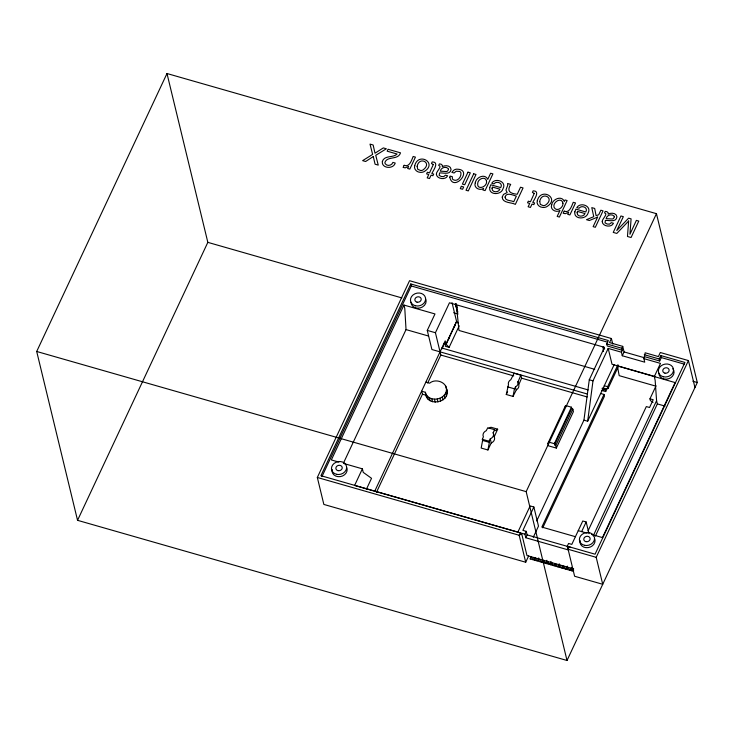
<?xml version="1.0" encoding="UTF-8"?>
<svg xmlns="http://www.w3.org/2000/svg" width="734" height="734" viewBox="0 0 734 734"><rect width="100%" height="100%" fill="white"/><g stroke="black" fill="none" stroke-linecap="round" stroke-linejoin="round"><path stroke-width="1.1" d="M427.683 383.047L440.822 355.036L435.427 332.731L449.456 302.793L604.467 347.347L589.274 379.781L583.934 420.151L536.692 520.938M694.951 387.534L688.428 360.568L660.306 352.513L658.407 356.577L645.177 352.797L643.874 358.632L644.736 362.183L622.276 355.751L621.423 352.201L608.192 348.421L592.999 380.845L587.659 421.215L583.934 420.151M482.614 440.446L481.174 448.052L487.917 449.979L491.202 442.978L490.34 438.813A5.367 4.514 -13.6 0 0 493.22 432.675L494.514 429.665L487.771 427.738L486.266 430.684A5.367 4.514 -13.6 0 0 483.394 436.822L482.339 439.317L482.614 440.446L489.358 442.373L487.917 449.979M506.276 394.488L508.479 384.634A4.973 4.184 -13.6 0 1 510.809 379.744L514.112 373.239L520.856 375.175L521.58 378.166L518.745 384.845A4.973 4.184 -13.6 0 1 516.415 389.736L513.02 396.424L506.276 394.488L507.598 391.681M513.02 396.424L514.461 388.818L515.69 386.745A4.973 4.184 -13.6 0 0 518.02 381.854L520.856 375.175M376.395 492.477L422.454 394.213L421.738 391.222L425.39 392.277C427.619 401.617 442.097 401.012 445.685 392.929C449.979 383.588 436.317 377.359 429.647 383.185L425.995 382.139M425.39 392.277C425.344 408.095 452.511 402.737 446.41 388.213M458.154 323.153L456.603 321.538L445.29 346.264L449.107 347.356L459.218 325.804M533.223 559.794L530.214 558.932L530.957 556.794L533.223 559.794L534.168 557.776M537.325 560.969L534.315 560.106L535.068 557.968L537.325 560.969L538.738 557.941M545.527 563.317L542.518 562.455L543.27 560.317L545.527 563.317L546.94 560.29M549.628 564.492L546.628 563.629L547.371 561.492L549.628 564.492L551.041 561.464M553.73 565.666L550.729 564.804L551.473 562.666L553.73 565.666L554.675 563.648M557.831 566.841L554.831 565.978L555.574 563.84L557.831 566.841L559.253 563.813M561.932 568.015L558.932 567.153L559.675 565.015L561.932 568.015L562.877 565.997M566.033 569.189L563.033 568.327L563.776 566.189L566.033 569.189L567.455 566.162M573.236 571.254L571.236 570.676L571.979 568.538L573.676 570.786M36.7 351.476L166.985 73.519L656.453 213.677L697.3 382.524L567.015 660.481L77.547 520.323L36.7 351.476L526.168 491.642L567.015 660.481M77.547 520.323L207.832 242.358L166.985 73.519M528.627 556.005L525.7 562.235L323.85 504.432L317.327 477.467L409.554 280.709L611.404 338.512L612.752 344.072M621.423 352.201L622.313 350.292L607.229 345.971L606.743 343.952L608.348 340.53L410.801 283.957L320.932 475.696L520.342 532.801L520.828 534.82L521.571 533.233L524.92 534.196L525.773 537.738L568.088 549.858L567.235 546.316L568.566 543.463L571.804 544.389L582.768 521.002L586.163 521.975L588.989 533.655M321.905 476.678L411.288 285.976L410.801 283.957M587.429 394.057L431.904 349.522L427.271 330.401L434.987 313.95L403.948 305.06L331.346 459.943L338.842 462.09M343.411 463.209L406.03 329.594L404.792 308.546L403.948 305.06M344.191 463.622L362.385 468.833L354.614 485.431L517.846 532.168L530.141 505.937L533.866 507.001L538.49 526.122L533.251 537.297M366.33 489.404L371.532 478.311L363.247 472.375L362.385 468.833M374.652 491.376L445.217 340.815L445.997 344.007L443.887 343.402M442.015 348.852L444.896 342.695M445.997 344.007L456.576 321.428L452.034 302.665M448.657 339.071L449.621 337.025M453.951 327.786L455.392 324.703M489.358 442.373L489.083 441.244L490.202 438.859M491.202 442.978L491.34 442.932A5.367 4.514 -13.6 0 0 494.221 436.794L497.67 429.17L490.927 427.243L489 428.326M547.876 443.4L565.547 405.517L571.447 407.205L571.722 408.333L554.629 444.813L555.748 445.657L556.335 448.089L548.463 445.832L547.876 443.4L548.729 443.125L548.454 441.996L554.354 443.685L554.629 444.813M526.168 491.642L656.453 213.677M554.354 443.685L571.447 407.205M555.748 445.657L572.841 409.177L571.722 408.333M556.335 448.089L573.428 411.609L572.841 409.177M525.7 562.235L519.177 535.269L520.342 532.801M611.404 338.512L609.504 342.576L622.726 346.365L624.074 351.925L622.276 355.751M533.866 507.001L522.902 530.388L526.25 531.343L527.113 534.893L525.773 537.738M524.92 534.196L526.25 531.343M587.659 421.215L614.147 364.715M622.313 350.292L621.826 348.274L622.726 346.365M602.119 388.699L603.632 390.167L604.568 388.167M600.651 393.507L603.999 394.461L541.839 527.076L575.474 536.71M602.265 388.121L605.064 388.919L608.073 388.469L607.642 386.699L617.964 364.67M601.972 390.497L605.697 391.561L607.578 387.561M542.756 527.819L604.431 396.241L603.999 394.461M608.073 388.469L617.927 367.45M530.214 558.932L531.159 556.913M534.315 560.106L535.26 558.088M541.426 562.143L539.169 559.143L538.417 561.281L541.426 562.143L542.371 560.125M542.518 562.455L543.472 560.437M546.628 563.629L547.573 561.611M550.729 564.804L551.674 562.785M554.831 565.978L555.776 563.96M558.932 567.153L559.877 565.134M688.428 360.568L596.201 557.326L602.724 584.292L574.612 576.236L568.088 549.271L569.245 546.802L595.072 554.198L684.941 362.458L660.811 355.55L659.205 358.981L659.692 361L644.773 356.724M659.692 361L661.297 357.568L660.811 355.55M563.033 568.327L563.978 566.309M581.64 531.618L586.163 521.975M588.044 530.902L646.315 406.581L649.553 407.508L653.196 399.736L649.957 398.81L656.058 385.8M570.135 570.364L567.877 567.364L567.134 569.501L570.135 570.364L571.557 567.336M571.236 570.676L572.181 568.657M593.2 535.93L656.581 400.709L655.141 380.175L654.288 376.625L660.49 363.394L643.874 358.632M595.43 536.022L657.352 403.902L656.581 400.709M603.632 390.167L605.091 389.038L605.697 391.561M497.67 429.17L494.789 430.794L494.514 429.665M564.978 406.93L565.822 406.645M411.288 285.976L607.743 342.228M661.297 357.568L684.336 364.165M606.743 343.952L621.826 348.274M644.287 354.706L659.205 358.981M624.074 351.925L644.388 357.742M207.832 242.358L401.856 297.921M453.667 312.757L458.08 314.014M692.887 381.258L697.3 382.524M655.499 376.707L612.028 364.266L608.192 348.421M655.379 386.011L619.184 375.652L617.377 365.908L675.106 382.588L602.458 537.582L591.503 534.444M594.724 369.33L458.979 330.456L456.254 303.977L456.97 307.262M427.271 330.401L435.427 332.731M589.274 379.781L592.999 380.845M604.293 385.735L607.642 386.699M406.03 329.594L428.509 336.025M657.352 403.902L665.032 406.095M441.84 348.026L588.127 389.919M440.822 355.036L513.745 375.927M521.58 378.166L587.163 396.947M507.717 386.891L514.461 388.818M482.339 439.317L489.083 441.244M578.254 530.645L587.117 533.187M527.113 534.893L570.474 547.243M317.327 477.467L519.177 535.269M568.088 549.271L596.201 557.326M573.694 568.923L526.966 555.546L521.571 533.233M422.454 394.213L426.105 395.259M653.067 402.342L650.388 400.59L649.957 398.81M446.024 344.118L449.107 347.356M603.513 346.898L604.642 348.742M603.385 347.026L604.247 349.118M447.125 391.213L445.694 385.965M455.401 303.812L457.686 311.987L457.328 309.977M455.401 304.142L457.686 312.849M554.757 442.813L555.032 443.942M517.874 381.542L518.599 384.533M515.369 386.882L516.094 389.873M493.147 432.574L494.147 436.693M446.41 390.589L447.134 393.589M445.685 392.929L446.4 395.929M444.299 395.085L445.024 398.085M442.336 396.874L443.052 399.874M439.932 398.223L440.648 401.223M437.244 399.021L437.969 402.021M434.464 399.213L435.189 402.214M431.785 398.782L432.5 401.773M429.381 397.755L430.096 400.755M427.408 396.213L428.133 399.204M426.032 394.268L426.748 397.268M456.254 303.977L456.97 307.977M603.064 347.081L603.522 351.494M346.586 467.246A7.643 6.432 -13.6 0 1 340.328 476.605A7.643 6.432 -13.6 0 1 332.144 469.439M425.573 298.72A7.643 6.432 -13.6 0 1 420.05 307.941A7.643 6.432 -13.6 0 1 410.985 302.197M672.784 368.642A7.643 6.432 -13.6 0 1 668.683 378.735A7.643 6.432 -13.6 0 1 658.893 373.193M594.494 538.233A7.643 6.432 -13.6 0 1 588.237 547.601A7.643 6.432 -13.6 0 1 580.053 540.435M502.23 197.079C502.304 203.254 511.607 202.226 515.351 204.373L523.058 187.941L520.534 187.216L517.231 194.262C509.891 193.547 506.506 191.097 510.69 184.399L507.598 183.509L507.763 185.124L505.946 190.088L507.148 192.547L503.487 194.427L502.23 197.079M492.064 188.28C491.569 192.703 498.652 192.868 499.918 189.198L492.386 187.032L492.064 188.28M577.144 212.649C576.649 217.071 583.732 217.236 585.007 213.557L577.465 211.401L577.144 212.649M436.391 174.187C436.638 179.004 445.694 180.39 447.602 175.775L445.474 175.169L443.657 176.655L441.345 176.536L439.18 175.389L439.565 172.93C443.208 172.618 450.483 175.233 451.08 169.315C450.639 165.315 445.125 165.049 442.299 166.618L442.428 165.398L441.061 164.168L439.391 163.921L438.693 165.407C442.96 166.077 435.757 171.921 436.391 174.187M602.238 221.677C602.476 226.494 611.541 227.879 613.441 223.264L611.321 222.659L609.504 224.145L607.183 224.026L605.027 222.879L605.412 220.42C609.055 220.108 616.331 222.723 616.927 216.805C616.487 212.805 610.963 212.539 608.137 214.108L608.266 212.888L606.899 211.658L605.238 211.41L604.541 212.897C608.807 213.576 601.596 219.411 602.238 221.677M505.056 197.079C504.992 201.153 511.378 200.208 513.727 201.74L516.36 196.125C513.185 195.317 506.341 191.767 505.056 197.079M449.814 177.252C453.227 192.987 474.485 169.013 456.438 169.169A5.083 4.276 -13.6 0 0 453.493 170.49L451.86 172.362L454.08 172.995L456.209 171.224L459.64 171.426A3.055 2.569 -13.6 0 1 460.952 173.114C461.438 177.05 457.163 182.298 453.08 179.637L452.401 178.821L452.337 176.71L450.116 176.077L449.814 177.252M628.634 221.053L627.469 236.486L631.075 237.513L638.782 221.081L636.378 220.383L629.937 234.274L631.093 218.879L628.598 218.163L616.789 230.504L623.34 216.658L620.946 215.97L613.239 232.412L616.808 233.43L628.634 221.053M417.132 166.352L417.747 169.306L420.582 170.49A3.386 2.844 -13.6 0 0 423.261 169.756C432.757 162.599 419.004 155.902 417.132 166.352M539.71 201.455L540.334 204.41L543.16 205.593A3.386 2.844 -13.6 0 0 545.848 204.859C555.344 197.703 541.582 190.996 539.71 201.455M486.514 181.114C487.615 187.005 476.66 190.73 477.715 183.344C477.862 178.903 485.458 175.655 486.514 181.114M382.359 161.452C381.249 168.536 393.497 169.508 395.222 163.058L392.91 162.398C391.855 165.664 387.112 166.545 385.157 163.664L384.9 162.489C387.139 155.7 398.167 160.407 400.516 152.846L388.066 149.277L387.167 151.186L397.076 154.021C393.112 158.122 384.359 154.984 382.359 161.452M489.752 187.464C488.422 195.327 501.212 195.428 502.983 188.73C507.102 181.683 495.413 177.243 491.725 183.234L493.964 183.876C496.468 180.408 503.515 183.096 500.735 187.61L490.789 184.766L489.752 187.464M574.841 211.832C573.502 219.686 586.292 219.796 588.072 213.089C592.182 206.052 580.493 201.611 576.805 207.594L579.053 208.236C581.548 204.768 588.595 207.456 585.815 211.979L575.869 209.126L574.841 211.832M562.96 203.199C563.529 207.768 556.409 212.3 554.078 207.318C552.39 202.079 561.583 196.593 562.96 203.199M414.738 165.6C413.499 169.059 416.793 172.206 420.114 172.325A6.111 5.138 -13.6 0 0 424.179 171.582C438.051 163.159 418.352 151.608 414.738 165.6M537.316 200.703C536.077 204.162 539.38 207.3 542.701 207.419A6.111 5.138 -13.6 0 0 546.757 206.685C560.629 198.263 540.94 186.711 537.316 200.703M475.256 182.894C473.357 187.766 479.88 191.17 483.614 188.372L482.871 189.959L485.082 190.592L492.918 173.885L490.633 173.233L487.771 179.353C484.954 173.16 476.008 177.243 475.256 182.894M551.693 204.795C549.72 209.612 556.207 213.025 559.969 210.447L557.17 216.42L559.381 217.053L567.116 200.556L565.015 199.951L564.299 201.483C561.822 195.051 552.473 199.125 551.693 204.795M448.511 169.325L447.593 171.077L446.483 171.536L440.299 171.16C440.886 167.572 445.767 166.031 448.245 168.572L448.511 169.325M614.349 216.814L613.441 218.567L612.33 219.026L606.137 218.649C606.724 215.062 611.606 213.521 614.092 216.062L614.349 216.814M433.326 164.508L429.528 172.885L427.362 172.261L426.592 173.912L428.757 174.527L427.188 177.876L429.5 178.536L431.069 175.187L432.904 175.72L433.675 174.068L431.84 173.545C433.253 170.481 439.694 161.893 432.207 161.92L431.464 163.517L433.326 164.508M534.26 193.409L530.471 201.786L528.306 201.171L527.535 202.813L529.7 203.437L528.131 206.777L530.434 207.438L532.003 204.098L533.847 204.621L534.618 202.979L532.774 202.446C534.196 199.382 540.637 190.803 533.15 190.831L532.407 192.418L534.26 193.409M404.113 165.306L403.122 167.425L405.205 167.847L408.627 166.416L407.654 168.49L409.82 169.104L415.435 157.122L413.159 156.47C411.701 159.929 409.48 167.747 404.113 165.306M461.347 186.326L460.282 188.61L462.603 189.271L463.668 186.987L461.347 186.326M467.989 172.169L462.392 184.096L464.714 184.757L470.301 172.829L467.989 172.169M473.724 173.811L466.017 190.253L468.301 190.904L476.008 174.463L473.724 173.811M564.198 211.144L563.198 213.264L565.281 213.686L568.703 212.254L567.731 214.328L569.896 214.943L575.52 202.96L573.236 202.309C571.777 205.768 569.556 213.594 564.198 211.144M597.614 217.108L593.136 226.65L595.329 227.283L603.036 210.841L600.843 210.208L598.733 214.713L596.091 215.704L594.696 208.456L591.778 207.621L593.751 216.686L586.457 219.686L589.365 220.521L597.614 217.108M373.285 156.562L365.624 161.498L362.624 160.645L372.624 154.415L370.019 144.112L373.147 145.011L375.001 153.204L383.322 147.919L386.359 148.791L375.753 155.314L378.239 165.113L375.083 164.214L373.285 156.562M417.013 302.151A3.22 2.707 -13.6 0 0 421.169 298.756A3.22 2.707 -13.6 0 0 415.939 297.591A3.22 2.707 -13.6 0 0 417.013 302.151M415.6 305.803A7.643 6.432 -13.6 0 0 425.481 297.729A7.643 6.432 -13.6 0 0 413.04 294.958A7.643 6.432 -13.6 0 0 415.6 305.803M336.612 474.32A7.643 6.432 -13.6 0 0 346.485 466.246A7.643 6.432 -13.6 0 0 334.053 463.475A7.643 6.432 -13.6 0 0 336.612 474.32M338.025 470.668A3.22 2.707 -13.6 0 0 342.182 467.274A3.22 2.707 -13.6 0 0 336.943 466.108A3.22 2.707 -13.6 0 0 338.025 470.668M584.53 545.316A7.643 6.432 -13.6 0 0 594.402 537.233A7.643 6.432 -13.6 0 0 581.961 534.471A7.643 6.432 -13.6 0 0 584.53 545.316M585.934 541.664A3.22 2.707 -13.6 0 0 590.09 538.261A3.22 2.707 -13.6 0 0 584.86 537.095A3.22 2.707 -13.6 0 0 585.934 541.664M663.518 376.799A7.643 6.432 -13.6 0 0 673.39 368.716A7.643 6.432 -13.6 0 0 660.949 365.954A7.643 6.432 -13.6 0 0 663.518 376.799M664.931 373.147A3.22 2.707 -13.6 0 0 669.087 369.743A3.22 2.707 -13.6 0 0 663.848 368.578A3.22 2.707 -13.6 0 0 664.931 373.147"/></g></svg>
